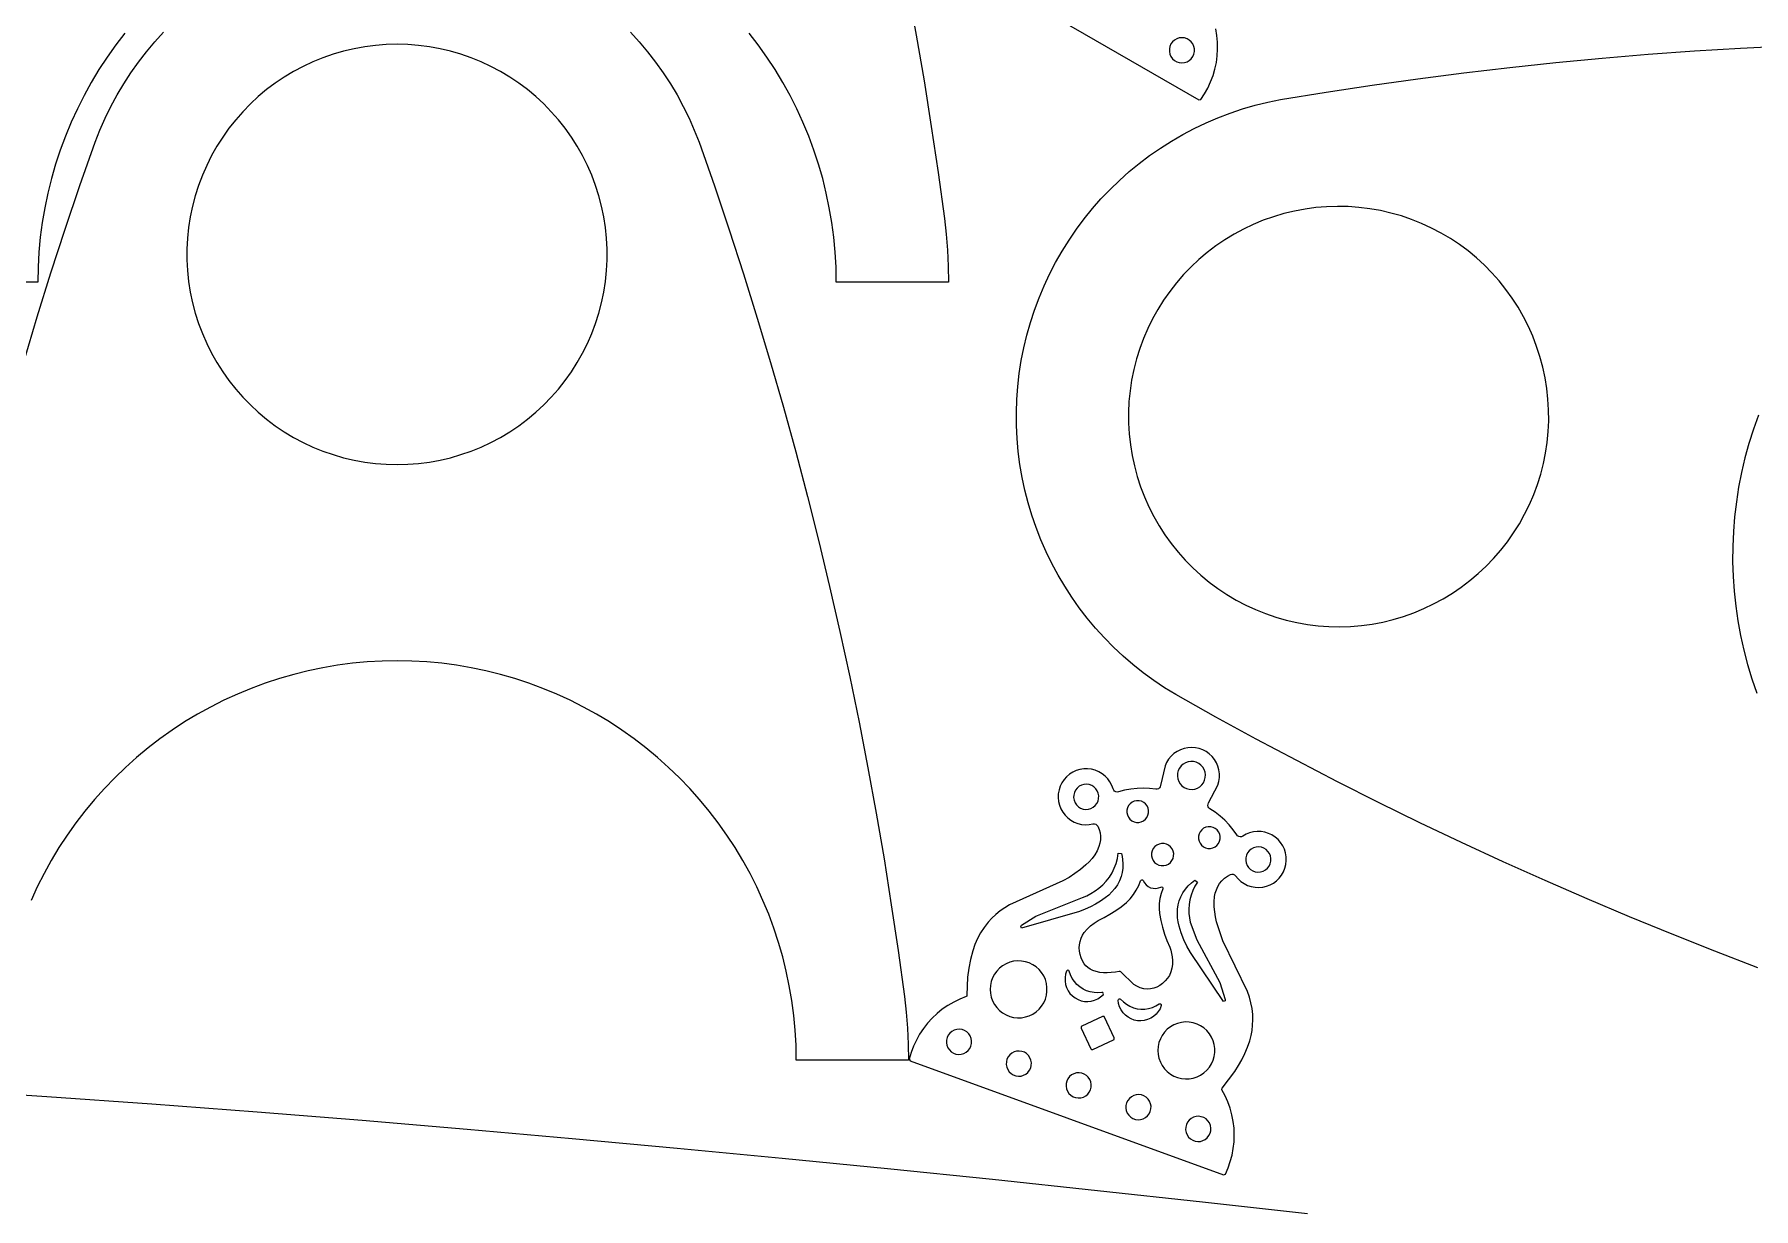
# Model space of a CAD drawing. Extents: x 0 to 1250, y 0 to 2500.
# Drawn here: x 456.6 to 579.3, y 421.6 to 505.4 of the extents above; entities that cross this region are included whole.
import ezdxf

# ---------------------------------------------------------------- set-up
doc = ezdxf.new("R2010")
doc.units = 0
doc.layers.get('0').update_dxf_attribs({"linetype": 'CONTINUOUS', "lineweight": 25})

msp = doc.modelspace()

# ---------------------------------------------------------------- linework, layer by layer
for points in [[(519.112, 512.608), (539.741, 500.698), (539.873, 500.726), (540.14, 501.128), (540.376, 501.549), (540.58, 501.986), (540.75, 502.438), (540.886, 502.901), (540.986, 503.373), (541.051, 503.852), (541.079, 504.334), (541.072, 504.816), (541.028, 505.297), (540.947, 505.773)], [(518.969, 508.571), (519.562, 505.318), (520.119, 502.059), (520.64, 498.794), (521.124, 495.524), (521.572, 492.248), (521.696, 491.116), (521.784, 489.981), (521.838, 488.844), (521.856, 487.705), (513.856, 487.705), (513.836, 488.771), (513.776, 489.835), (513.676, 490.896), (513.537, 491.953), (513.359, 493.004), (513.141, 494.047), (512.884, 495.082), (512.589, 496.106), (512.256, 497.118), (511.885, 498.118), (511.478, 499.102), (511.033, 500.071), (510.553, 501.023), (510.037, 501.955), (509.487, 502.868), (508.903, 503.76), (508.286, 504.629), (507.638, 505.475)], [(463.073, 505.475), (462.425, 504.629), (461.808, 503.76), (461.224, 502.868), (460.674, 501.955), (460.158, 501.023), (459.678, 500.071), (459.233, 499.102), (458.826, 498.118), (458.455, 497.118), (458.122, 496.106), (457.827, 495.082), (457.57, 494.047), (457.352, 493.004), (457.174, 491.953), (457.035, 490.896), (456.935, 489.835), (456.875, 488.771), (456.856, 487.705), (448.856, 487.705)], [(455.872, 482.074), (456.816, 485.217), (457.795, 488.349), (458.809, 491.471), (459.857, 494.581), (460.939, 497.679), (461.281, 498.546), (461.657, 499.398), (462.068, 500.234), (462.513, 501.053), (462.99, 501.853), (463.499, 502.633), (464.04, 503.392), (464.61, 504.128), (465.211, 504.841), (465.839, 505.529)], [(499.161, 505.529), (499.789, 504.841), (500.39, 504.128), (500.96, 503.392), (501.501, 502.633), (502.01, 501.853), (502.487, 501.053), (502.932, 500.234), (503.343, 499.398), (503.719, 498.546), (504.061, 497.679), (505.151, 494.558), (506.207, 491.425), (507.227, 488.28), (508.212, 485.124), (509.162, 481.957), (510.077, 478.78), (510.956, 475.593), (511.8, 472.397), (512.609, 469.191), (513.382, 465.976), (514.119, 462.753), (514.82, 459.522), (515.485, 456.284), (516.114, 453.038), (516.707, 449.786), (517.264, 446.526), (517.784, 443.262), (518.268, 439.991), (518.716, 436.715), (518.84, 435.584), (518.929, 434.448), (518.982, 433.311), (519, 432.173), (511, 432.173), (510.98, 433.238), (510.92, 434.303), (510.821, 435.364), (510.682, 436.421), (510.503, 437.471), (510.285, 438.515), (510.029, 439.549), (509.734, 440.573), (509.401, 441.586), (509.03, 442.585), (508.622, 443.57), (508.178, 444.538), (507.697, 445.49), (507.182, 446.423), (506.632, 447.336), (506.048, 448.227), (505.431, 449.097), (504.782, 449.942), (504.102, 450.763), (503.392, 451.558), (502.653, 452.325), (501.885, 453.065), (501.09, 453.775), (500.269, 454.455), (499.424, 455.104), (498.555, 455.721), (497.663, 456.304), (496.75, 456.854), (495.817, 457.37), (494.866, 457.85), (493.897, 458.295), (492.912, 458.703), (491.913, 459.073), (490.901, 459.407), (489.876, 459.702), (488.842, 459.958), (487.798, 460.176), (486.748, 460.354), (485.691, 460.494), (484.63, 460.593), (483.566, 460.653), (482.5, 460.673), (481.434, 460.653), (480.37, 460.593), (479.309, 460.494), (478.252, 460.354), (477.202, 460.176), (476.158, 459.958), (475.124, 459.702), (474.099, 459.407), (473.087, 459.073), (472.088, 458.703), (471.103, 458.295), (470.134, 457.85), (469.183, 457.37), (468.25, 456.854), (467.337, 456.304), (466.445, 455.721), (465.576, 455.104), (464.731, 454.455), (463.91, 453.775), (463.115, 453.065), (462.348, 452.325), (461.608, 451.558), (460.898, 450.763), (460.218, 449.942), (459.569, 449.097), (458.952, 448.227), (458.368, 447.336), (457.818, 446.423), (457.303, 445.49), (456.822, 444.538), (456.378, 443.57)], [(579.635, 438.758), (576.572, 439.936), (573.522, 441.148), (570.485, 442.393), (567.463, 443.671), (564.455, 444.983), (561.461, 446.328), (558.482, 447.706), (555.519, 449.117), (552.571, 450.56), (549.64, 452.036), (546.725, 453.544), (543.827, 455.084), (540.946, 456.656), (538.083, 458.26), (537.289, 458.747), (536.515, 459.266), (535.763, 459.816), (535.034, 460.396), (534.329, 461.005), (533.649, 461.641), (532.995, 462.306), (532.369, 462.995), (531.772, 463.71), (531.204, 464.448), (530.666, 465.209), (530.159, 465.991), (529.685, 466.793), (529.243, 467.613), (528.835, 468.451), (528.461, 469.304), (528.122, 470.172), (527.819, 471.053), (527.551, 471.945), (527.32, 472.847), (527.126, 473.758), (526.968, 474.677), (526.848, 475.601), (526.766, 476.528), (526.721, 477.459), (526.714, 478.391), (526.744, 479.322), (526.812, 480.251), (526.918, 481.176), (527.061, 482.097), (527.241, 483.011), (527.459, 483.917), (527.712, 484.813), (528.002, 485.699), (528.327, 486.572), (528.688, 487.431), (529.083, 488.274), (529.512, 489.102), (529.974, 489.91), (530.468, 490.7), (530.994, 491.469), (531.551, 492.216), (532.137, 492.94), (532.752, 493.64), (533.396, 494.314), (534.065, 494.961), (534.761, 495.581), (535.481, 496.172), (536.224, 496.733), (536.99, 497.264), (537.776, 497.764), (538.582, 498.231), (539.407, 498.665), (540.248, 499.066), (541.104, 499.432), (541.975, 499.763), (542.859, 500.058), (543.753, 500.318), (544.658, 500.541), (545.571, 500.727), (548.834, 501.259), (552.103, 501.754), (555.377, 502.212), (558.656, 502.635), (561.94, 503.02), (565.227, 503.37), (568.519, 503.682), (571.813, 503.958), (575.111, 504.198), (578.411, 504.401), (581.713, 504.567)], [(579.681, 478.199), (579.322, 477.195), (579.002, 476.179), (578.719, 475.151), (578.476, 474.113), (578.271, 473.067), (578.106, 472.014), (577.98, 470.956), (577.894, 469.894), (577.847, 468.829), (577.84, 467.763), (577.874, 466.698), (577.947, 465.634), (578.059, 464.575), (578.212, 463.52), (578.403, 462.471), (578.634, 461.431), (578.903, 460.399), (579.211, 459.379), (579.557, 458.371)], [(547.504, 421.189), (540, 422.033), (532.504, 422.852), (525.005, 423.646), (517.504, 424.415), (510, 425.159), (502.504, 425.874), (495.006, 426.563), (487.504, 427.223), (480.001, 427.854), (472.504, 428.453), (465.005, 429.021), (457.504, 429.553), (450, 430.047)]]:
    msp.add_lwpolyline(points)
for points in [[(482.5, 504.673), (481.728, 504.653), (480.958, 504.593), (480.192, 504.494), (479.432, 504.356), (478.68, 504.178), (477.938, 503.962), (477.209, 503.709), (476.493, 503.418), (475.794, 503.09), (475.112, 502.727), (474.45, 502.329), (473.809, 501.898), (473.191, 501.435), (472.598, 500.94), (472.031, 500.415), (471.492, 499.862), (470.982, 499.282), (470.502, 498.676), (470.055, 498.046), (469.64, 497.395), (469.26, 496.722), (468.914, 496.031), (468.605, 495.324), (468.333, 494.601), (468.098, 493.865), (467.901, 493.118), (467.743, 492.362), (467.624, 491.599), (467.545, 490.83), (467.505, 490.059), (467.505, 489.287), (467.545, 488.515), (467.624, 487.747), (467.743, 486.984), (467.901, 486.227), (468.098, 485.481), (468.333, 484.745), (468.605, 484.022), (468.914, 483.314), (469.26, 482.623), (469.64, 481.951), (470.055, 481.299), (470.502, 480.67), (470.982, 480.064), (471.492, 479.484), (472.031, 478.93), (472.598, 478.406), (473.191, 477.911), (473.809, 477.447), (474.45, 477.016), (475.112, 476.618), (475.794, 476.255), (476.493, 475.928), (477.209, 475.637), (477.938, 475.383), (478.68, 475.167), (479.432, 474.99), (480.192, 474.851), (480.958, 474.752), (481.728, 474.693), (482.5, 474.673), (483.272, 474.693), (484.042, 474.752), (484.808, 474.851), (485.568, 474.99), (486.32, 475.167), (487.062, 475.383), (487.791, 475.637), (488.507, 475.928), (489.206, 476.255), (489.888, 476.618), (490.55, 477.016), (491.191, 477.447), (491.809, 477.911), (492.402, 478.406), (492.969, 478.93), (493.508, 479.484), (494.018, 480.064), (494.498, 480.67), (494.945, 481.299), (495.36, 481.951), (495.74, 482.623), (496.086, 483.314), (496.395, 484.022), (496.667, 484.745), (496.902, 485.481), (497.099, 486.227), (497.257, 486.984), (497.376, 487.747), (497.455, 488.515), (497.495, 489.287), (497.495, 490.059), (497.455, 490.83), (497.376, 491.599), (497.257, 492.362), (497.099, 493.118), (496.902, 493.865), (496.667, 494.601), (496.395, 495.324), (496.086, 496.031), (495.74, 496.722), (495.36, 497.395), (494.945, 498.046), (494.498, 498.676), (494.018, 499.282), (493.508, 499.862), (492.969, 500.415), (492.402, 500.94), (491.809, 501.435), (491.191, 501.898), (490.55, 502.329), (489.888, 502.727), (489.206, 503.09), (488.507, 503.418), (487.791, 503.709), (487.062, 503.962), (486.32, 504.178), (485.568, 504.356), (484.808, 504.494), (484.042, 504.593), (483.272, 504.653)], [(539.306, 503.792), (539.382, 503.963), (539.422, 504.148), (539.422, 504.336), (539.382, 504.52), (539.306, 504.692), (539.195, 504.844), (539.055, 504.97), (538.893, 505.064), (538.714, 505.122), (538.527, 505.142), (538.339, 505.122), (538.16, 505.064), (537.998, 504.97), (537.858, 504.844), (537.747, 504.692), (537.671, 504.52), (537.631, 504.336), (537.631, 504.148), (537.671, 503.964), (537.747, 503.792), (537.858, 503.639), (537.997, 503.513), (538.16, 503.419), (538.339, 503.361), (538.527, 503.342), (538.714, 503.361), (538.893, 503.419), (539.056, 503.513), (539.195, 503.639)], [(534.94, 480.708), (534.825, 479.944), (534.75, 479.175), (534.715, 478.403), (534.719, 477.631), (534.763, 476.86), (534.847, 476.092), (534.97, 475.329), (535.133, 474.574), (535.334, 473.828), (535.573, 473.094), (535.849, 472.373), (536.163, 471.667), (536.512, 470.978), (536.896, 470.308), (537.315, 469.658), (537.766, 469.031), (538.249, 468.428), (538.762, 467.851), (539.304, 467.301), (539.874, 466.78), (540.47, 466.288), (541.091, 465.828), (541.734, 465.401), (542.398, 465.007), (543.082, 464.648), (543.784, 464.324), (544.501, 464.037), (545.232, 463.788), (545.975, 463.576), (546.728, 463.403), (547.488, 463.269), (548.255, 463.174), (549.025, 463.119), (549.798, 463.103), (550.57, 463.128), (551.339, 463.192), (552.105, 463.295), (552.864, 463.438), (553.615, 463.62), (554.355, 463.84), (555.083, 464.098), (555.797, 464.393), (556.495, 464.724), (557.175, 465.091), (557.834, 465.493), (558.473, 465.928), (559.088, 466.395), (559.678, 466.893), (560.242, 467.421), (560.778, 467.977), (561.285, 468.56), (561.761, 469.169), (562.205, 469.801), (562.615, 470.455), (562.992, 471.129), (563.333, 471.822), (563.639, 472.532), (563.907, 473.256), (564.138, 473.993), (564.33, 474.741), (564.484, 475.498), (564.598, 476.262), (564.673, 477.031), (564.709, 477.803), (564.704, 478.575), (564.66, 479.346), (564.576, 480.114), (564.453, 480.877), (564.291, 481.632), (564.09, 482.378), (563.851, 483.112), (563.574, 483.833), (563.261, 484.539), (562.911, 485.228), (562.527, 485.898), (562.109, 486.548), (561.658, 487.175), (561.175, 487.778), (560.661, 488.355), (560.119, 488.905), (559.549, 489.426), (558.953, 489.918), (558.333, 490.378), (557.69, 490.806), (557.025, 491.199), (556.341, 491.558), (555.64, 491.882), (554.923, 492.169), (554.192, 492.418), (553.449, 492.63), (552.696, 492.803), (551.935, 492.937), (551.169, 493.032), (550.398, 493.087), (549.626, 493.103), (548.854, 493.079), (548.084, 493.014), (547.319, 492.911), (546.559, 492.768), (545.809, 492.586), (545.068, 492.366), (544.34, 492.108), (543.626, 491.813), (542.929, 491.482), (542.249, 491.115), (541.589, 490.713), (540.951, 490.279), (540.335, 489.811), (539.745, 489.313), (539.181, 488.785), (538.645, 488.229), (538.139, 487.646), (537.663, 487.037), (537.219, 486.405), (536.808, 485.751), (536.431, 485.077), (536.09, 484.384), (535.785, 483.674), (535.516, 482.95), (535.286, 482.213), (535.093, 481.465)], [(519.122, 432.128), (541.506, 423.981), (541.63, 424.032), (541.823, 424.474), (541.983, 424.93), (542.107, 425.396), (542.197, 425.87), (542.25, 426.35), (542.267, 426.833), (542.248, 427.315), (542.192, 427.794), (542.101, 428.268), (541.974, 428.734), (541.812, 429.189), (541.617, 429.63), (541.389, 430.056), (541.375, 430.115), (541.399, 430.171), (542.302, 431.368), (542.566, 431.777), (542.806, 432.201), (543.019, 432.639), (543.206, 433.089), (543.365, 433.549), (543.462, 433.916), (543.533, 434.289), (543.576, 434.666), (543.593, 435.045), (543.582, 435.425), (543.534, 435.845), (543.457, 436.261), (543.35, 436.67), (543.215, 437.071), (541.46, 440.678), (541.002, 442.038), (540.921, 442.393), (540.867, 442.753), (540.84, 443.115), (540.839, 443.479), (540.865, 443.842), (540.912, 444.09), (540.988, 444.33), (541.091, 444.561), (541.22, 444.778), (541.38, 444.975), (541.565, 445.148), (541.772, 445.295), (541.996, 445.413), (542.095, 445.439), (542.197, 445.431), (542.291, 445.388), (542.364, 445.317), (542.54, 445.106), (542.744, 444.921), (542.971, 444.767), (543.217, 444.644), (543.477, 444.557), (543.747, 444.506), (544.022, 444.492), (544.296, 444.517), (544.563, 444.578), (544.82, 444.676), (545.061, 444.808), (545.282, 444.972), (545.478, 445.164), (545.646, 445.382), (545.782, 445.62), (545.885, 445.875), (545.952, 446.142), (545.981, 446.415), (545.973, 446.689), (545.927, 446.961), (545.844, 447.223), (545.726, 447.471), (545.576, 447.701), (545.395, 447.908), (545.188, 448.088), (544.957, 448.238), (544.709, 448.355), (544.447, 448.437), (544.176, 448.483), (543.901, 448.49), (543.628, 448.46), (543.361, 448.393), (543.107, 448.29), (542.868, 448.153), (542.78, 448.113), (542.684, 448.102), (542.59, 448.123), (542.507, 448.173), (542.444, 448.247), (542.187, 448.616), (541.902, 448.964), (541.59, 449.289), (541.254, 449.589), (540.896, 449.861), (540.517, 450.105), (540.446, 450.169), (540.398, 450.253), (540.379, 450.347), (540.391, 450.443), (540.433, 450.53), (541.086, 451.803), (541.161, 452.065), (541.201, 452.335), (541.203, 452.608), (541.168, 452.879), (541.096, 453.142), (540.989, 453.394), (540.849, 453.628), (540.678, 453.841), (540.48, 454.029), (540.259, 454.188), (540.017, 454.315), (539.761, 454.409), (539.494, 454.466), (539.222, 454.487), (538.949, 454.47), (538.682, 454.417), (538.424, 454.327), (538.18, 454.204), (537.956, 454.048), (537.755, 453.863), (537.581, 453.653), (537.438, 453.42), (537.327, 453.171), (537.008, 451.776), (536.985, 451.683), (536.933, 451.602), (536.858, 451.541), (536.767, 451.508), (536.671, 451.505), (536.224, 451.558), (535.775, 451.577), (535.325, 451.563), (534.878, 451.515), (534.436, 451.434), (534.001, 451.32), (533.905, 451.304), (533.81, 451.319), (533.724, 451.364), (533.657, 451.433), (533.615, 451.521), (533.521, 451.779), (533.392, 452.021), (533.231, 452.244), (533.041, 452.443), (532.826, 452.614), (532.589, 452.753), (532.336, 452.859), (532.07, 452.929), (531.797, 452.962), (531.522, 452.957), (531.251, 452.915), (530.988, 452.835), (530.738, 452.721), (530.506, 452.573), (530.297, 452.395), (530.114, 452.19), (529.961, 451.962), (529.84, 451.715), (529.755, 451.454), (529.706, 451.183), (529.695, 450.909), (529.722, 450.635), (529.785, 450.368), (529.885, 450.112), (530.019, 449.872), (530.185, 449.652), (530.379, 449.458), (530.598, 449.292), (530.837, 449.157), (531.093, 449.057), (531.36, 448.993), (531.634, 448.965), (531.908, 448.976), (532.179, 449.024), (532.281, 449.031), (532.38, 449.004), (532.463, 448.945), (532.522, 448.861), (532.618, 448.631), (532.682, 448.39), (532.713, 448.143), (532.71, 447.894), (532.675, 447.647), (532.607, 447.407), (532.476, 447.111), (532.316, 446.829), (532.129, 446.564), (531.916, 446.32), (531.68, 446.098), (531.297, 445.776), (530.893, 445.479), (530.472, 445.208), (530.034, 444.965), (526.221, 443.251), (525.882, 443.046), (525.558, 442.819), (525.251, 442.571), (524.961, 442.301), (524.691, 442.012), (524.407, 441.645), (524.154, 441.255), (523.934, 440.846), (523.749, 440.421), (523.599, 439.981), (523.439, 439.357), (523.317, 438.725), (523.234, 438.087), (523.189, 437.444), (523.182, 436.801), (523.164, 436.743), (523.116, 436.706), (522.668, 436.527), (522.235, 436.315), (521.819, 436.07), (521.422, 435.795), (521.047, 435.49), (520.697, 435.159), (520.372, 434.802), (520.075, 434.421), (519.807, 434.02), (519.571, 433.599), (519.366, 433.162), (519.196, 432.71), (519.059, 432.247)], [(540.146, 452.145), (540.195, 452.335), (540.205, 452.531), (540.178, 452.725), (540.113, 452.909), (540.013, 453.078), (539.882, 453.224), (539.725, 453.342), (539.548, 453.427), (539.359, 453.475), (539.163, 453.486), (538.969, 453.458), (538.784, 453.393), (538.615, 453.293), (538.469, 453.162), (538.352, 453.006), (538.267, 452.829), (538.218, 452.639), (538.207, 452.443), (538.235, 452.249), (538.3, 452.064), (538.4, 451.896), (538.531, 451.75), (538.688, 451.632), (538.864, 451.547), (539.054, 451.499), (539.25, 451.488), (539.444, 451.516), (539.629, 451.581), (539.798, 451.68), (539.944, 451.811), (540.061, 451.968)], [(532.54, 450.657), (532.585, 450.839), (532.592, 451.027), (532.559, 451.212), (532.489, 451.387), (532.384, 451.543), (532.248, 451.674), (532.089, 451.773), (531.912, 451.838), (531.726, 451.864), (531.538, 451.851), (531.357, 451.799), (531.191, 451.711), (531.047, 451.59), (530.931, 451.441), (530.849, 451.272), (530.803, 451.09), (530.796, 450.902), (530.829, 450.716), (530.9, 450.542), (531.005, 450.386), (531.14, 450.255), (531.3, 450.155), (531.477, 450.091), (531.663, 450.065), (531.851, 450.078), (532.031, 450.13), (532.198, 450.218), (532.342, 450.339), (532.457, 450.487)], [(536.106, 449.647), (536.147, 449.816), (536.15, 449.991), (536.113, 450.161), (536.039, 450.319), (535.932, 450.456), (535.798, 450.567), (535.642, 450.644), (535.472, 450.685), (535.298, 450.687), (535.128, 450.651), (534.97, 450.577), (534.832, 450.47), (534.722, 450.335), (534.644, 450.179), (534.604, 450.01), (534.601, 449.836), (534.638, 449.665), (534.712, 449.507), (534.819, 449.37), (534.953, 449.26), (535.109, 449.182), (535.279, 449.141), (535.453, 449.139), (535.623, 449.176), (535.781, 449.249), (535.919, 449.356), (536.029, 449.491)], [(541.218, 447.787), (541.259, 447.956), (541.261, 448.13), (541.224, 448.301), (541.151, 448.458), (541.044, 448.596), (540.909, 448.706), (540.753, 448.784), (540.584, 448.825), (540.409, 448.827), (540.239, 448.79), (540.081, 448.717), (539.944, 448.61), (539.833, 448.475), (539.756, 448.319), (539.715, 448.15), (539.713, 447.975), (539.749, 447.805), (539.823, 447.647), (539.93, 447.51), (540.065, 447.399), (540.221, 447.322), (540.39, 447.281), (540.564, 447.279), (540.734, 447.315), (540.892, 447.389), (541.03, 447.496), (541.14, 447.631)], [(534.215, 446.913), (534.26, 446.698), (534.291, 446.48), (534.316, 446.176), (534.308, 445.872), (534.268, 445.57), (534.196, 445.274), (534.074, 444.975), (533.921, 444.69), (533.74, 444.423), (533.532, 444.175), (533.3, 443.951), (533.046, 443.751), (532.708, 443.514), (532.356, 443.298), (531.991, 443.104), (531.614, 442.934), (531.228, 442.788), (527.069, 441.597), (527.021, 441.708), (527.083, 441.8), (528.09, 442.436), (531.42, 443.766), (531.734, 443.905), (532.036, 444.066), (532.326, 444.25), (532.602, 444.454), (532.876, 444.685), (533.125, 444.942), (533.348, 445.224), (533.541, 445.526), (533.703, 445.86), (533.831, 446.208), (533.923, 446.567), (533.979, 446.934)], [(537.896, 446.568), (537.938, 446.741), (537.94, 446.918), (537.903, 447.092), (537.828, 447.253), (537.719, 447.393), (537.581, 447.506), (537.422, 447.585), (537.25, 447.626), (537.072, 447.629), (536.898, 447.591), (536.737, 447.516), (536.597, 447.407), (536.485, 447.27), (536.406, 447.111), (536.364, 446.938), (536.362, 446.76), (536.399, 446.587), (536.474, 446.426), (536.583, 446.286), (536.721, 446.173), (536.88, 446.094), (537.052, 446.053), (537.23, 446.05), (537.403, 446.088), (537.564, 446.163), (537.705, 446.272), (537.817, 446.409)], [(544.828, 446.184), (544.874, 446.367), (544.88, 446.555), (544.848, 446.74), (544.777, 446.914), (544.672, 447.07), (544.537, 447.201), (544.377, 447.301), (544.2, 447.365), (544.014, 447.391), (543.826, 447.378), (543.645, 447.326), (543.479, 447.238), (543.335, 447.117), (543.219, 446.969), (543.137, 446.8), (543.091, 446.617), (543.085, 446.429), (543.117, 446.244), (543.188, 446.069), (543.293, 445.913), (543.428, 445.783), (543.588, 445.683), (543.765, 445.619), (543.951, 445.592), (544.139, 445.606), (544.32, 445.657), (544.486, 445.746), (544.63, 445.867), (544.746, 446.015)], [(537.078, 444.535), (537.132, 444.51), (537.163, 444.459), (537.159, 444.4), (537.043, 444.06), (536.961, 443.71), (536.913, 443.354), (536.899, 442.995), (536.921, 442.636), (537.014, 442.141), (537.135, 441.652), (537.284, 441.171), (537.46, 440.699), (537.663, 440.237), (537.738, 440.013), (537.795, 439.784), (537.834, 439.551), (537.866, 439.279), (537.861, 439.005), (537.82, 438.733), (537.744, 438.47), (537.634, 438.219), (537.498, 438.01), (537.337, 437.819), (537.154, 437.649), (536.952, 437.502), (536.747, 437.384), (536.526, 437.298), (536.295, 437.248), (536.058, 437.234), (535.801, 437.266), (535.551, 437.335), (535.313, 437.438), (535.093, 437.573), (534.157, 438.463), (534.114, 438.494), (534.06, 438.499), (533.776, 438.445), (533.488, 438.412), (533.198, 438.4), (532.933, 438.401), (532.669, 438.431), (532.409, 438.489), (532.158, 438.574), (531.984, 438.662), (531.823, 438.771), (531.678, 438.902), (531.552, 439.05), (531.428, 439.255), (531.331, 439.473), (531.26, 439.701), (531.218, 439.936), (531.205, 440.175), (531.218, 440.41), (531.261, 440.641), (531.334, 440.865), (531.435, 441.078), (531.562, 441.276), (531.772, 441.526), (532.007, 441.752), (532.264, 441.952), (532.54, 442.126), (532.973, 442.342), (533.394, 442.58), (533.803, 442.84), (534.196, 443.122), (534.575, 443.424), (534.836, 443.691), (535.069, 443.982), (535.271, 444.296), (535.441, 444.628), (535.577, 444.975), (535.612, 445.023), (535.668, 445.043), (535.725, 445.027), (535.764, 444.982), (535.853, 444.817), (535.975, 444.675), (536.123, 444.56), (536.291, 444.478), (536.473, 444.432), (536.66, 444.425), (536.845, 444.456), (537.019, 444.525)], [(538.452, 443.828), (538.599, 444.103), (538.774, 444.361), (538.976, 444.6), (539.201, 444.816), (539.447, 445.008), (539.642, 444.873), (539.46, 444.579), (539.307, 444.268), (539.185, 443.945), (539.094, 443.612), (539.036, 443.271), (539.016, 442.954), (539.023, 442.637), (539.058, 442.322), (539.12, 442.011), (539.584, 440.764), (541.23, 437.717), (541.624, 436.508), (541.613, 436.397), (541.505, 436.343), (539.134, 439.844), (538.88, 440.293), (538.661, 440.761), (538.478, 441.243), (538.333, 441.739), (538.264, 442.035), (538.222, 442.335), (538.209, 442.639), (538.223, 442.942), (538.265, 443.243), (538.334, 443.539)], [(528.779, 436.526), (528.857, 436.798), (528.897, 437.079), (528.897, 437.363), (528.857, 437.643), (528.779, 437.916), (528.664, 438.175), (528.513, 438.416), (528.331, 438.633), (528.12, 438.823), (527.885, 438.981), (527.63, 439.106), (527.361, 439.193), (527.081, 439.242), (526.798, 439.252), (526.516, 439.223), (526.241, 439.154), (525.978, 439.048), (525.732, 438.906), (525.509, 438.731), (525.312, 438.527), (525.145, 438.298), (525.012, 438.048), (524.915, 437.781), (524.856, 437.504), (524.836, 437.221), (524.856, 436.938), (524.915, 436.661), (525.012, 436.394), (525.145, 436.144), (525.312, 435.914), (525.509, 435.71), (525.732, 435.536), (525.978, 435.394), (526.241, 435.288), (526.516, 435.219), (526.798, 435.189), (527.081, 435.199), (527.361, 435.249), (527.63, 435.336), (527.885, 435.461), (528.12, 435.619), (528.331, 435.809), (528.513, 436.026), (528.664, 436.267)], [(532.9, 436.839), (532.927, 436.894), (532.916, 436.955), (532.872, 436.998), (532.811, 437.007), (532.536, 436.98), (532.26, 436.991), (531.988, 437.039), (531.725, 437.122), (531.475, 437.24), (531.243, 437.39), (531.034, 437.57), (530.85, 437.776), (530.696, 438.005), (530.573, 438.253), (530.485, 438.515), (530.452, 438.567), (530.395, 438.589), (530.336, 438.574), (530.296, 438.527), (530.222, 438.296), (530.184, 438.057), (530.183, 437.814), (530.219, 437.574), (530.291, 437.343), (530.399, 437.125), (530.538, 436.927), (530.706, 436.752), (530.899, 436.605), (531.112, 436.489), (531.34, 436.407), (531.578, 436.361), (531.82, 436.352), (532.061, 436.38), (532.295, 436.445), (532.516, 436.545), (532.719, 436.677)], [(536.965, 436.196), (537.023, 436.177), (537.059, 436.127), (537.059, 436.066), (536.968, 435.841), (536.843, 435.633), (536.688, 435.447), (536.506, 435.286), (536.301, 435.156), (536.079, 435.058), (535.845, 434.995), (535.604, 434.969), (535.362, 434.98), (535.124, 435.028), (534.896, 435.112), (534.684, 435.23), (534.493, 435.379), (534.327, 435.555), (534.189, 435.755), (534.084, 435.974), (534.013, 436.206), (533.979, 436.446), (533.995, 436.506), (534.041, 436.545), (534.103, 436.55), (534.155, 436.518), (534.349, 436.321), (534.567, 436.152), (534.806, 436.013), (535.061, 435.908), (535.328, 435.837), (535.603, 435.803), (535.879, 435.807), (536.152, 435.847), (536.418, 435.923), (536.671, 436.034), (536.906, 436.178)], [(533.694, 433.752), (533.003, 435.235), (532.969, 435.275), (532.921, 435.293), (532.87, 435.284), (531.386, 434.592), (531.347, 434.559), (531.329, 434.51), (531.338, 434.459), (532.03, 432.976), (532.063, 432.936), (532.112, 432.918), (532.163, 432.927), (533.646, 433.619), (533.686, 433.652), (533.703, 433.701)], [(540.755, 432.167), (540.833, 432.439), (540.872, 432.72), (540.872, 433.004), (540.833, 433.285), (540.755, 433.557), (540.639, 433.816), (540.489, 434.057), (540.307, 434.274), (540.096, 434.464), (539.861, 434.622), (539.606, 434.747), (539.336, 434.834), (539.057, 434.884), (538.774, 434.893), (538.492, 434.864), (538.217, 434.795), (537.954, 434.689), (537.708, 434.547), (537.485, 434.373), (537.288, 434.169), (537.121, 433.939), (536.988, 433.689), (536.891, 433.422), (536.832, 433.145), (536.812, 432.862), (536.832, 432.579), (536.891, 432.302), (536.988, 432.035), (537.121, 431.785), (537.288, 431.555), (537.485, 431.351), (537.708, 431.177), (537.954, 431.035), (538.217, 430.929), (538.492, 430.86), (538.774, 430.831), (539.057, 430.84), (539.337, 430.89), (539.606, 430.977), (539.861, 431.102), (540.096, 431.26), (540.307, 431.45), (540.489, 431.667), (540.639, 431.908)], [(523.463, 433.168), (523.509, 433.35), (523.516, 433.538), (523.483, 433.724), (523.412, 433.898), (523.307, 434.054), (523.172, 434.185), (523.012, 434.285), (522.835, 434.349), (522.649, 434.375), (522.461, 434.362), (522.281, 434.31), (522.115, 434.222), (521.97, 434.101), (521.854, 433.953), (521.772, 433.783), (521.726, 433.601), (521.72, 433.413), (521.753, 433.228), (521.823, 433.053), (521.928, 432.897), (522.064, 432.766), (522.223, 432.667), (522.4, 432.602), (522.586, 432.576), (522.774, 432.589), (522.955, 432.641), (523.121, 432.729), (523.265, 432.85), (523.381, 432.999)], [(527.733, 431.614), (527.778, 431.797), (527.785, 431.985), (527.752, 432.17), (527.681, 432.344), (527.576, 432.5), (527.441, 432.631), (527.281, 432.731), (527.105, 432.795), (526.918, 432.821), (526.731, 432.808), (526.55, 432.756), (526.384, 432.668), (526.239, 432.547), (526.124, 432.399), (526.041, 432.23), (525.996, 432.047), (525.989, 431.859), (526.022, 431.674), (526.092, 431.499), (526.197, 431.343), (526.333, 431.213), (526.492, 431.113), (526.669, 431.049), (526.855, 431.022), (527.043, 431.036), (527.224, 431.087), (527.39, 431.176), (527.534, 431.297), (527.65, 431.445)], [(532.002, 430.06), (532.047, 430.243), (532.054, 430.431), (532.021, 430.616), (531.95, 430.791), (531.845, 430.947), (531.71, 431.077), (531.55, 431.177), (531.374, 431.241), (531.187, 431.268), (531, 431.254), (530.819, 431.202), (530.653, 431.114), (530.508, 430.993), (530.393, 430.845), (530.31, 430.676), (530.265, 430.493), (530.258, 430.305), (530.291, 430.12), (530.361, 429.946), (530.466, 429.79), (530.602, 429.659), (530.761, 429.559), (530.938, 429.495), (531.124, 429.469), (531.312, 429.482), (531.493, 429.534), (531.659, 429.622), (531.803, 429.743), (531.919, 429.891)], [(536.271, 428.506), (536.316, 428.689), (536.323, 428.877), (536.29, 429.062), (536.22, 429.237), (536.114, 429.393), (535.979, 429.523), (535.819, 429.623), (535.643, 429.687), (535.456, 429.714), (535.269, 429.701), (535.088, 429.649), (534.922, 429.56), (534.777, 429.439), (534.662, 429.291), (534.579, 429.122), (534.534, 428.939), (534.527, 428.751), (534.56, 428.566), (534.63, 428.392), (534.735, 428.236), (534.871, 428.105), (535.03, 428.005), (535.207, 427.941), (535.394, 427.915), (535.581, 427.928), (535.762, 427.98), (535.928, 428.068), (536.072, 428.189), (536.188, 428.337)], [(540.54, 426.953), (540.585, 427.135), (540.592, 427.323), (540.559, 427.508), (540.489, 427.683), (540.383, 427.839), (540.248, 427.97), (540.088, 428.069), (539.912, 428.134), (539.725, 428.16), (539.538, 428.147), (539.357, 428.095), (539.191, 428.007), (539.047, 427.886), (538.931, 427.737), (538.848, 427.568), (538.803, 427.386), (538.796, 427.198), (538.829, 427.012), (538.899, 426.838), (539.005, 426.682), (539.14, 426.551), (539.299, 426.451), (539.476, 426.387), (539.663, 426.361), (539.85, 426.374), (540.031, 426.426), (540.197, 426.514), (540.341, 426.635), (540.457, 426.783)]]:
    msp.add_lwpolyline(points, close=True)

doc.saveas('drawing.dxf')
